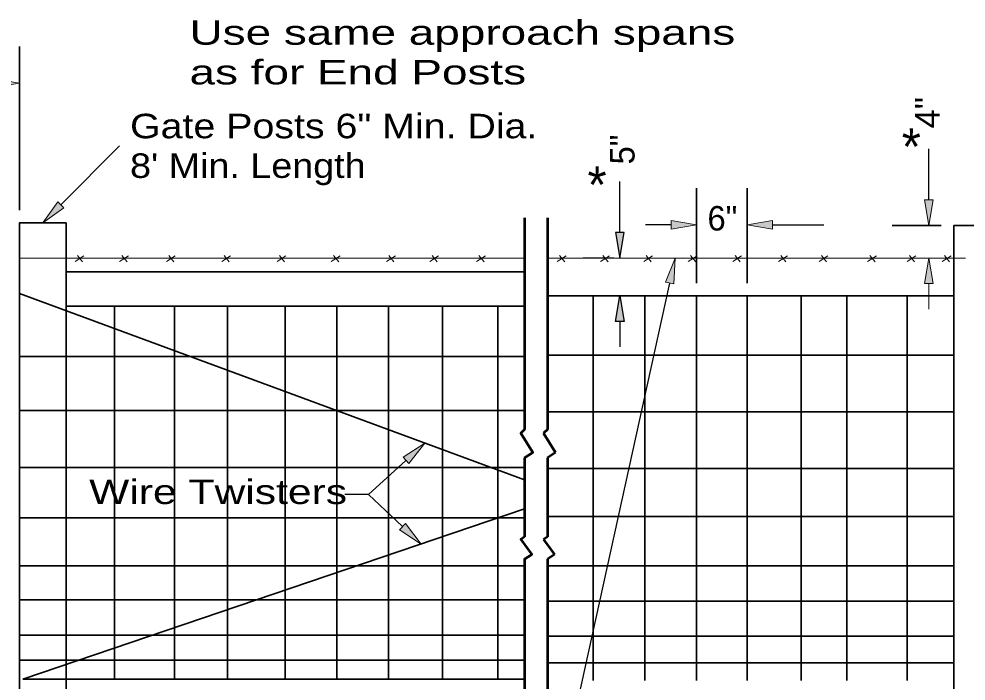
# Model space of a CAD drawing. Extents: x 35.7 to 71, y 36.4 to 58.4.
# Drawn here: x 49.744 to 54.382, y 51.685 to 54.93 of the extents above; entities that cross this region are included whole.
import ezdxf

# ---------------------------------------------------------------- set-up
doc = ezdxf.new("R2010")
doc.units = 0
doc.header["$LTSCALE"] = 0.048
for name, color, linetype, lineweight in [('1', 7, 'Continuous', 35), ('3', 7, 'Continuous', 13), ('5', 7, 'Continuous', 25)]:
    doc.layers.add(name, color=color, linetype=linetype, lineweight=lineweight)

msp = doc.modelspace()

# ---------------------------------------------------------------- hatches: boundary and pattern name
at = {"layer": '1'}
for points in [[(49.62158, 54.59425), (49.62158, 54.63583), (49.74658, 54.61508), (49.74658, 54.61508)], [(54.22042, 54.04317), (54.17875, 54.04317), (54.19958, 53.91817), (54.19958, 53.91817)], [(52.93725, 53.89967), (52.93725, 53.94133), (53.06225, 53.9205), (53.06225, 53.9205)], [(53.4345, 53.89967), (53.4345, 53.94133), (53.3095, 53.9205), (53.3095, 53.9205)], [(52.70733, 53.88258), (52.66575, 53.88258), (52.68658, 53.75758), (52.68658, 53.75758)], [(54.22042, 53.63258), (54.17875, 53.63258), (54.19958, 53.75758), (54.19958, 53.75758)], [(52.70733, 53.44725), (52.66575, 53.44725), (52.68658, 53.57225), (52.68658, 53.57225)]]:
    msp.add_hatch(color=256, dxfattribs=at).paths.add_polyline_path(points)
at = {"layer": '3'}
for points in [[(49.964, 54.00458), (49.93442, 54.03383), (49.86117, 53.9305), (49.86117, 53.9305)], [(52.90992, 53.63992), (52.95058, 53.631), (52.95717, 53.75758), (52.95717, 53.75758)], [(51.62467, 52.78192), (51.65275, 52.75108), (51.73117, 52.85075), (51.73117, 52.85075)], [(51.63633, 52.45733), (51.60783, 52.427), (51.71308, 52.3565), (51.71308, 52.3565)]]:
    msp.add_hatch(color=256, dxfattribs=at).paths.add_polyline_path(points)

# ---------------------------------------------------------------- linework, layer by layer
at = {"layer": '1'}
for p, q in [((49.74658, 53.993), (49.74658, 54.79508)), ((53.06225, 53.63475), (53.06225, 54.1005)), ((53.3095, 53.63475), (53.3095, 54.1005)), ((49.97575, 50.10408), (49.97575, 53.9305)), ((54.25975, 53.91817), (54.01958, 53.91817)), ((52.21958, 53.68958), (49.97575, 53.68958)), ((52.21958, 52.67042), (49.74667, 53.58342)), ((54.32225, 53.57225), (52.3315, 53.57225)), ((52.55583, 53.57225), (52.55583, 51.68825)), ((52.809, 53.57225), (52.809, 51.68825)), ((53.06225, 53.57225), (53.06225, 51.68825)), ((53.3095, 53.57225), (53.3095, 51.68825)), ((53.57442, 53.57225), (53.57442, 51.68825)), ((53.79817, 53.57225), (53.79817, 51.68825)), ((54.09258, 53.57225), (54.09258, 51.68825)), ((52.21958, 53.52283), (49.97575, 53.52283)), ((50.21125, 51.69442), (50.21125, 53.52283)), ((50.50567, 51.69442), (50.50567, 53.52283)), ((50.76467, 51.69442), (50.76467, 53.52283)), ((51.04733, 51.69442), (51.04733, 53.52283)), ((51.3005, 51.69442), (51.3005, 53.52283)), ((51.55367, 51.69442), (51.55367, 53.52283)), ((51.81858, 51.69442), (51.81858, 53.52283)), ((52.0895, 51.69442), (52.0895, 53.52283)), ((52.21958, 53.27575), (49.74667, 53.27575)), ((54.32225, 53.28192), (52.3315, 53.28192)), ((52.21958, 53.01017), (49.74667, 53.01017)), ((54.32225, 53.004), (52.3315, 53.004)), ((52.21958, 52.73217), (49.74667, 52.73217)), ((54.32225, 52.726), (52.3315, 52.726)), ((52.21958, 52.52833), (49.76225, 51.69442)), ((52.21958, 52.48508), (49.74667, 52.48508)), ((54.32225, 52.49125), (52.3315, 52.49125)), ((52.21958, 52.25033), (49.74667, 52.25033)), ((54.32225, 52.25033), (52.3315, 52.25033)), ((52.21958, 52.08358), (49.74667, 52.08358)), ((54.32225, 52.07742), (52.3315, 52.07742)), ((52.21958, 51.91067), (49.74667, 51.91067)), ((54.32225, 51.9045), (52.3315, 51.9045)), ((52.21958, 51.78708), (49.74667, 51.78708)), ((54.32225, 51.77475), (52.3315, 51.77475)), ((52.21958, 51.69442), (49.76225, 51.69442))]:
    msp.add_line(p, q, dxfattribs=at)
at = {"layer": '1', "lineweight": 25}
for p, q in [((54.19958, 54.16817), (54.19958, 54.29317)), ((52.68658, 54.00758), (52.68658, 54.13258)), ((54.19958, 54.04317), (54.19958, 54.16817)), ((52.68658, 53.88258), (52.68658, 54.00758)), ((52.93725, 53.9205), (52.81225, 53.9205)), ((53.4345, 53.9205), (53.5595, 53.9205)), ((53.5595, 53.9205), (53.6845, 53.9205)), ((52.65708, 53.75758), (52.50658, 53.75758)), ((52.74908, 53.57225), (52.86658, 53.57225)), ((52.68658, 53.44725), (52.68658, 53.32225))]:
    msp.add_line(p, q, dxfattribs=at)
at = {"layer": '1', "lineweight": 53}
for p, q in [((52.21958, 53.95525), (52.21958, 52.91742)), ((52.3315, 53.95525), (52.3315, 52.91742)), ((52.3315, 52.91742), (52.31275, 52.89908)), ((52.31275, 52.89908), (52.37192, 52.80517)), ((52.37192, 52.80517), (52.3315, 52.77867)), ((52.21958, 52.77867), (52.21958, 52.39258)), ((52.3315, 52.77867), (52.3315, 52.39258)), ((52.3315, 52.39258), (52.31275, 52.37925)), ((52.31275, 52.37925), (52.36708, 52.30542)), ((52.36708, 52.30542), (52.3315, 52.283)), ((52.3315, 52.283), (52.3315, 51.36708))]:
    msp.add_line(p, q, dxfattribs=at)
at = {"layer": '1', "lineweight": 13}
for p, q in [((49.74667, 53.75758), (52.07825, 53.75758)), ((49.74667, 53.75758), (51.86042, 53.75758)), ((52.21958, 53.75758), (49.82325, 53.75758)), ((50.06217, 53.76867), (50.01875, 53.74058)), ((50.0555, 53.73942), (50.02983, 53.76983)), ((50.28, 53.76867), (50.23658, 53.74058)), ((50.27333, 53.73942), (50.24775, 53.76983)), ((50.50967, 53.76867), (50.46617, 53.74058)), ((50.503, 53.73942), (50.47733, 53.76983)), ((50.7805, 53.76867), (50.73708, 53.74058)), ((50.77383, 53.73942), (50.74817, 53.76983)), ((51.05133, 53.76867), (51.00792, 53.74058)), ((51.04467, 53.73942), (51.019, 53.76983)), ((51.31625, 53.76867), (51.27283, 53.74058)), ((51.30958, 53.73942), (51.284, 53.76983)), ((51.58708, 53.76867), (51.54367, 53.74058)), ((51.58042, 53.73942), (51.55483, 53.76983)), ((51.79908, 53.76867), (51.75567, 53.74058)), ((51.79242, 53.73942), (51.76675, 53.76983)), ((52.02875, 53.76867), (51.98525, 53.74058)), ((52.022, 53.73942), (51.99642, 53.76983)), ((54.32225, 53.75758), (52.3315, 53.75758)), ((52.42317, 53.76867), (52.37975, 53.74058)), ((52.4165, 53.73942), (52.39092, 53.76983)), ((52.63517, 53.76867), (52.59175, 53.74058)), ((52.6285, 53.73942), (52.60283, 53.76983)), ((52.84708, 53.76867), (52.80367, 53.74058)), ((52.84042, 53.73942), (52.81483, 53.76983)), ((53.065, 53.76867), (53.0215, 53.74058)), ((53.05825, 53.73942), (53.03267, 53.76983)), ((53.28283, 53.76867), (53.23942, 53.74058)), ((53.27617, 53.73942), (53.2505, 53.76983)), ((53.50658, 53.76867), (53.46308, 53.74058)), ((53.49992, 53.73942), (53.47425, 53.76983)), ((53.7055, 53.76867), (53.662, 53.74058)), ((53.69883, 53.73942), (53.67317, 53.76983)), ((53.94275, 53.76867), (53.89933, 53.74058)), ((53.93608, 53.73942), (53.91042, 53.76983)), ((54.13658, 53.76867), (54.09308, 53.74058)), ((54.12992, 53.73942), (54.10425, 53.76983)), ((54.24117, 53.75758), (54.37958, 53.75758)), ((54.30808, 53.76867), (54.26467, 53.74058)), ((54.30142, 53.73942), (54.27583, 53.76983)), ((54.19958, 53.63258), (54.19958, 53.50758))]:
    msp.add_line(p, q, dxfattribs=at)
for points in [[(49.62158, 54.59425), (49.62158, 54.63583), (49.74658, 54.61508), (49.74658, 54.61508)], [(54.22042, 54.04317), (54.17875, 54.04317), (54.19958, 53.91817), (54.19958, 53.91817)], [(52.93725, 53.89967), (52.93725, 53.94133), (53.06225, 53.9205), (53.06225, 53.9205)], [(53.4345, 53.89967), (53.4345, 53.94133), (53.3095, 53.9205), (53.3095, 53.9205)], [(54.22042, 53.63258), (54.17875, 53.63258), (54.19958, 53.75758), (54.19958, 53.75758)]]:
    msp.add_lwpolyline(points, close=True, dxfattribs=at)
at = {"layer": '1'}
for points in [[(49.97575, 53.9305), (49.74667, 53.9305), (49.74667, 50.10408)], [(54.32225, 50.35292), (54.32225, 53.91817), (54.44583, 53.91817), (54.44583, 50.35292)]]:
    msp.add_lwpolyline(points, dxfattribs=at)
at = {"layer": '1', "lineweight": 25}
for points in [[(52.70733, 53.88258), (52.66575, 53.88258), (52.68658, 53.75758), (52.68658, 53.75758)], [(52.70733, 53.44725), (52.66575, 53.44725), (52.68658, 53.57225), (52.68658, 53.57225)]]:
    msp.add_lwpolyline(points, close=True, dxfattribs=at)
at = {"layer": '1', "lineweight": 53}
for points in [[(52.21958, 52.91742), (52.20083, 52.89908), (52.26, 52.80517), (52.21958, 52.77867)], [(52.21958, 52.39258), (52.20083, 52.37925), (52.25517, 52.30542), (52.21958, 52.283), (52.21958, 51.36708)]]:
    msp.add_lwpolyline(points, dxfattribs=at)
at = {"layer": '3', "lineweight": 25}
for p, q in [((49.94925, 54.01925), (50.236, 54.3085)), ((52.93025, 53.6355), (52.38967, 51.17867)), ((51.62208, 52.44217), (51.455, 52.59933))]:
    msp.add_line(p, q, dxfattribs=at)
at = {"layer": '3'}
for points in [[(49.964, 54.00458), (49.93442, 54.03383), (49.86117, 53.9305), (49.86117, 53.9305)], [(52.90992, 53.63992), (52.95058, 53.631), (52.95717, 53.75758), (52.95717, 53.75758)], [(51.62467, 52.78192), (51.65275, 52.75108), (51.73117, 52.85075), (51.73117, 52.85075)], [(51.63633, 52.45733), (51.60783, 52.427), (51.71308, 52.3565), (51.71308, 52.3565)]]:
    msp.add_lwpolyline(points, close=True, dxfattribs=at)
at = {"layer": '3', "lineweight": 25}
msp.add_lwpolyline([(51.63875, 52.76658), (51.455, 52.59933), (51.3395, 52.59933)], dxfattribs=at)
at = {"layer": '5', "lineweight": 13}
for p, q in [((49.74658, 53.9305), (49.74667, 53.9305)), ((53.3095, 53.9205), (53.30958, 53.9205)), ((54.19958, 53.91817), (54.19967, 53.91817)), ((54.32225, 53.91817), (54.32233, 53.91817)), ((54.17867, 53.75758), (54.17875, 53.75758)), ((53.06225, 53.57225), (53.06233, 53.57225)), ((53.3095, 53.57225), (53.30958, 53.57225))]:
    msp.add_line(p, q, dxfattribs=at)
at = {"layer": '5'}
for p, q in [((52.68658, 53.75758), (52.68667, 53.75758)), ((52.71958, 53.75758), (52.71967, 53.75758)), ((52.68658, 53.57225), (52.68667, 53.57225))]:
    msp.add_line(p, q, dxfattribs=at)

# ---------------------------------------------------------------- texts
at = {"layer": '3'}
for s, width, p in [('Use same approach spans', 1.4, (50.57925, 54.80317)), ('as for End Posts', 1.4, (50.57925, 54.60875)), ('Gate Posts 6" Min. Dia.', 1.2, (50.288, 54.34483)), ("8' Min. Length", 1.15, (50.288, 54.15058)), ('Wire Twisters', 1.3, (50.0875, 52.55267))]:
    msp.add_text(s, height=0.12, dxfattribs=dict(at, width=width)).set_placement(p)
at = {"layer": '3', "width": 1.05}
msp.add_text('4"', height=0.12, rotation=90, dxfattribs=at).set_placement((54.252, 54.3935))
at = {"layer": '3'}
msp.add_text('5"', height=0.12, rotation=90, dxfattribs=at).set_placement((52.75842, 54.21658))
for s, height, p in [('*', 0.18, (54.06692, 54.21392)), ('*', 0.18, (52.52808, 54.02708)), ('6"', 0.12, (53.11542, 53.89283))]:
    msp.add_text(s, height=height, dxfattribs=at).set_placement(p)

doc.saveas('drawing.dxf')
